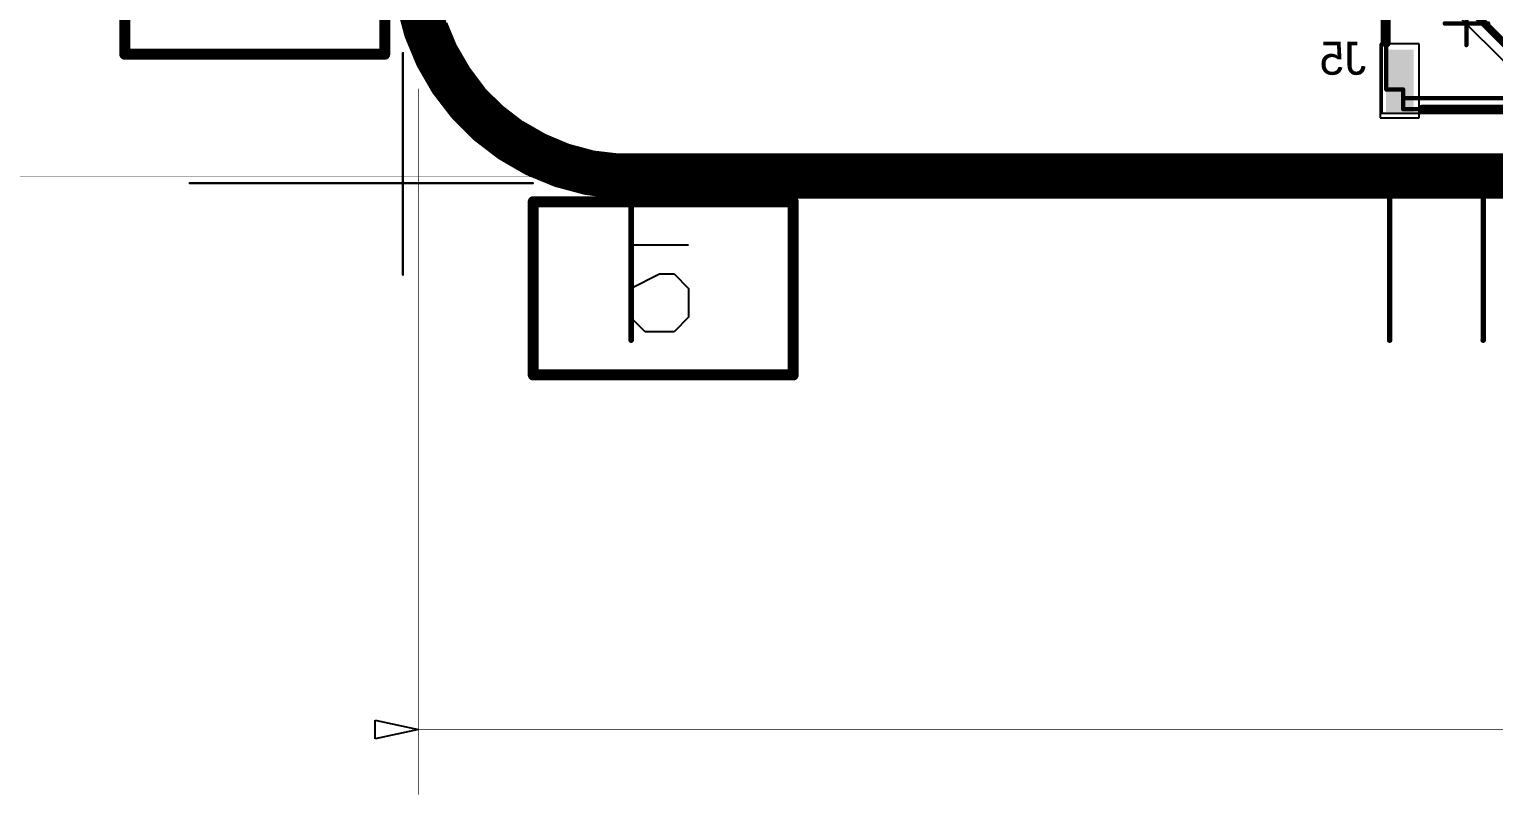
# Model space of a CAD drawing. Header units: millimetres. Extents: x 1.5 to 19.4, y 0 to 11.5.
# Drawn here: x 5.564 to 6.894, y 6.266 to 6.961 of the extents above; entities that cross this region are included whole.
import ezdxf

# ---------------------------------------------------------------- set-up
doc = ezdxf.new("R2010")
doc.units = ezdxf.units.MM
doc.header["$MEASUREMENT"] = 0
for name, color, linetype in [('BottomLayer', 5, 'Continuous'), ('BottomOverlay', 54, 'Continuous'), ('BottomPaste', 16, 'Continuous'), ('BottomSolder', 6, 'Continuous'), ('DrillDrawing', 1, 'Continuous'), ('InternalPlane1', 76, 'Continuous'), ('InternalPlane2', 16, 'Continuous'), ('KeepOutLayer', 6, 'Continuous'), ('Mechanical13', 56, 'Continuous'), ('Mechanical15', 56, 'Continuous'), ('Mechanical2', 216, 'Continuous'), ('Mechanical3', 76, 'Continuous'), ('Mechanical4', 56, 'Continuous'), ('Mechanical5', 56, 'Continuous'), ('TopLayer', 1, 'Continuous')]:
    doc.layers.add(name, color=color, linetype=linetype)

# ---------------------------------------------------------------- blocks, each defined once
blk = doc.blocks.new('MOLX_503480_0400_B_9')
at = {"layer": 'BottomLayer'}
for points in [[(-0.0705, 0.0266), (-0.0508, 0.0266), (-0.0705, 0.0778), (-0.0508, 0.0778)], [(0.0508, 0.0266), (0.0705, 0.0266), (0.0508, 0.0778), (0.0705, 0.0778)], [(-0.0364, -0.0699), (-0.0226, -0.0699), (-0.0364, -0.0344), (-0.0226, -0.0344)], [(-0.0167, -0.0699), (-0.003, -0.0699), (-0.0167, -0.0344), (-0.003, -0.0344)], [(0.003, -0.0699), (0.0167, -0.0699), (0.003, -0.0344), (0.0167, -0.0344)], [(0.0226, -0.0699), (0.0364, -0.0699), (0.0226, -0.0344), (0.0364, -0.0344)]]:
    blk.add_solid(points, dxfattribs=at)
at = {"layer": 'BottomOverlay', "const_width": 0.00787}
for points in [[(0.0401, 0.0778), (-0.0401, 0.0778)], [(-0.0728, 0.018), (-0.0728, -0.064)], [(0.0728, 0.018), (0.0728, -0.064)], [(-0.0512, -0.064), (-0.0728, -0.064)], [(0.0728, -0.064), (0.0512, -0.064)]]:
    blk.add_lwpolyline(points, dxfattribs=at)
at = {"layer": 'BottomOverlay'}
for points, const_width in [([(-0.0421, 0.0778, 1), (-0.0382, 0.0778, 1)], 0.00394), ([(0.0382, 0.0778, 1), (0.0421, 0.0778, 1)], 0.00394), ([(-0.0748, 0.018, 1), (-0.0709, 0.018, 1)], 0.00394), ([(0.0709, 0.018, 1), (0.0748, 0.018, 1)], 0.00394), ([(-0.0748, -0.064, 1), (-0.0709, -0.064, 1)], 0.00394), ([(-0.0748, -0.064, 1), (-0.0709, -0.064, 1)], 0.00394), ([(-0.0531, -0.064, 1), (-0.0492, -0.064, 1)], 0.00394), ([(0.0492, -0.064, 1), (0.0531, -0.064, 1)], 0.00394), ([(0.0709, -0.064, 1), (0.0748, -0.064, 1)], 0.00394), ([(0.0709, -0.064, 1), (0.0748, -0.064, 1)], 0.00394), ([(-0.0246, -0.0876, 1), (-0.0344, -0.0876, 1)], 0.00984), ([(-0.0369, -0.0876, 1), (-0.032, -0.0876, 1)], 0.00492), ([(-0.0271, -0.0876, 1), (-0.0221, -0.0876, 1)], 0.00492)]:
    blk.add_lwpolyline(points, format="xyb", close=True, dxfattribs=dict(at, const_width=const_width))
at = {"layer": 'BottomPaste'}
for points in [[(-0.0705, 0.0266), (-0.0508, 0.0266), (-0.0705, 0.0778), (-0.0508, 0.0778)], [(0.0508, 0.0266), (0.0705, 0.0266), (0.0508, 0.0778), (0.0705, 0.0778)], [(-0.0364, -0.0699), (-0.0226, -0.0699), (-0.0364, -0.0344), (-0.0226, -0.0344)], [(-0.0167, -0.0699), (-0.003, -0.0699), (-0.0167, -0.0344), (-0.003, -0.0344)], [(0.003, -0.0699), (0.0167, -0.0699), (0.003, -0.0344), (0.0167, -0.0344)], [(0.0226, -0.0699), (0.0364, -0.0699), (0.0226, -0.0344), (0.0364, -0.0344)]]:
    blk.add_solid(points, dxfattribs=at)
at = {"layer": 'BottomSolder'}
for points in [[(-0.0732, 0.0238), (-0.048, 0.0238), (-0.0732, 0.0805), (-0.048, 0.0805)], [(0.048, 0.0238), (0.0732, 0.0238), (0.048, 0.0805), (0.0732, 0.0805)], [(-0.0392, -0.0726), (-0.0199, -0.0726), (-0.0392, -0.0317), (-0.0199, -0.0317)], [(-0.0195, -0.0726), (-0.0002, -0.0726), (-0.0195, -0.0317), (-0.0002, -0.0317)], [(0.0002, -0.0726), (0.0195, -0.0726), (0.0002, -0.0317), (0.0195, -0.0317)], [(0.0199, -0.0726), (0.0392, -0.0726), (0.0199, -0.0317), (0.0392, -0.0317)]]:
    blk.add_solid(points, dxfattribs=at)
at = {"layer": 'Mechanical13', "const_width": 0.00394}
for points in [[(-0.0575, 0.0778), (-0.0575, 0.06)], [(0.0575, 0.0778), (-0.0575, 0.0778)], [(0.0567, 0.0679), (-0.0575, 0.0679)], [(0.0575, 0.0778), (0.0575, 0.06)], [(-0.0575, 0.06), (-0.0728, 0.06)], [(-0.0728, 0.06), (-0.0728, -0.064)], [(0.0728, 0.06), (0.0575, 0.06)], [(0.0728, 0.06), (0.0728, -0.064)], [(-0.0413, -0.0439), (-0.0413, -0.064)], [(0.0413, -0.0439), (-0.0413, -0.0439)], [(0.0413, -0.0439), (0.0413, -0.064)], [(-0.0413, -0.064), (-0.0728, -0.064)], [(0.0728, -0.064), (0.0413, -0.064)]]:
    blk.add_lwpolyline(points, dxfattribs=at)
at = {"layer": 'Mechanical13', "const_width": 0.00197}
for points in [[(-0.0585, 0.0778, 1), (-0.0565, 0.0778, 1)], [(-0.0585, 0.0778, 1), (-0.0565, 0.0778, 1)], [(-0.0585, 0.0679, 1), (-0.0565, 0.0679, 1)], [(0.0557, 0.0679, 1), (0.0577, 0.0679, 1)], [(0.0565, 0.0778, 1), (0.0585, 0.0778, 1)], [(0.0565, 0.0778, 1), (0.0585, 0.0778, 1)], [(-0.0738, 0.06, 1), (-0.0718, 0.06, 1)], [(-0.0738, 0.06, 1), (-0.0718, 0.06, 1)], [(-0.0585, 0.06, 1), (-0.0565, 0.06, 1)], [(-0.0585, 0.06, 1), (-0.0565, 0.06, 1)], [(0.0565, 0.06, 1), (0.0585, 0.06, 1)], [(0.0565, 0.06, 1), (0.0585, 0.06, 1)], [(0.0718, 0.06, 1), (0.0738, 0.06, 1)], [(0.0719, 0.06, 1), (0.0738, 0.06, 1)], [(-0.0423, -0.0439, 1), (-0.0404, -0.0439, 1)], [(-0.0423, -0.0439, 1), (-0.0404, -0.0439, 1)], [(0.0403, -0.0439, 1), (0.0423, -0.0439, 1)], [(0.0403, -0.0439, 1), (0.0423, -0.0439, 1)], [(-0.0738, -0.064, 1), (-0.0718, -0.064, 1)], [(-0.0738, -0.064, 1), (-0.0718, -0.064, 1)], [(-0.0423, -0.064, 1), (-0.0404, -0.064, 1)], [(-0.0423, -0.064, 1), (-0.0404, -0.064, 1)], [(0.0403, -0.064, 1), (0.0423, -0.064, 1)], [(0.0403, -0.064, 1), (0.0423, -0.064, 1)], [(0.0719, -0.064, 1), (0.0738, -0.064, 1)], [(0.0718, -0.064, 1), (0.0738, -0.064, 1)]]:
    blk.add_lwpolyline(points, format="xyb", close=True, dxfattribs=at)
at = {"layer": 'Mechanical15'}
for points, const_width in [([(0.0768, 0.0817), (-0.0768, 0.0817)], 0.00197), ([(-0.0768, 0.0817), (-0.0768, -0.0699)], 0.00197), ([(0.0768, 0.0817), (0.0768, -0.0699)], 0.00197), ([(0, 0.0197), (0, -0.0197)], 0.00394), ([(0.0197, 0), (-0.0197, 0)], 0.00394), ([(0.0768, -0.0699), (-0.0768, -0.0699)], 0.00197)]:
    blk.add_lwpolyline(points, dxfattribs=dict(at, const_width=const_width))
for points, const_width in [([(-0.0773, 0.0817, 1), (-0.0763, 0.0817, 1)], 0.000984), ([(-0.0773, 0.0817, 1), (-0.0763, 0.0817, 1)], 0.000984), ([(0.0763, 0.0817, 1), (0.0773, 0.0817, 1)], 0.000984), ([(0.0763, 0.0817, 1), (0.0773, 0.0817, 1)], 0.000984), ([(-0.001, 0.0197, 1), (0.001, 0.0197, 1)], 0.00197), ([(-0.0207, 0, 1), (-0.0187, 0, 1)], 0.00197), ([(0.0187, 0, 1), (0.0207, 0, 1)], 0.00197), ([(-0.001, -0.0197, 1), (0.001, -0.0197, 1)], 0.00197), ([(-0.0773, -0.0699, 1), (-0.0763, -0.0699, 1)], 0.000984), ([(-0.0773, -0.0699, 1), (-0.0763, -0.0699, 1)], 0.000984), ([(0.0763, -0.0699, 1), (0.0773, -0.0699, 1)], 0.000984), ([(0.0763, -0.0699, 1), (0.0773, -0.0699, 1)], 0.000984)]:
    blk.add_lwpolyline(points, format="xyb", close=True, dxfattribs=dict(at, const_width=const_width))

msp = doc.modelspace()

# ---------------------------------------------------------------- linework, layer by layer
at = {"layer": 'BottomLayer'}
for p, q in [((5.9386, 6.9523), (5.9308, 6.9753)), ((5.9494, 6.9304), (5.9386, 6.9523)), ((6.8266, 6.9474), (6.7909, 6.9474)), ((6.7909, 6.9474), (6.7909, 6.8802)), ((6.8266, 6.8802), (6.8266, 6.9474)), ((5.9629, 6.9101), (5.9494, 6.9304)), ((5.979, 6.8918), (5.9629, 6.9101)), ((5.9973, 6.8758), (5.979, 6.8918)), ((6.7909, 6.8802), (6.8266, 6.8802)), ((6.0176, 6.8622), (5.9973, 6.8758)), ((6.0394, 6.8515), (6.0176, 6.8622)), ((6.0625, 6.8436), (6.0394, 6.8515)), ((6.0864, 6.8389), (6.0625, 6.8436)), ((6.1103, 6.8373), (6.0864, 6.8389)), ((6.1107, 6.8374), (6.1103, 6.8373)), ((9.1163, 6.8374), (6.1107, 6.8374))]:
    msp.add_line(p, q, dxfattribs=at)
at = {"layer": 'DrillDrawing'}
for p, q in [((6.1627, 6.7647), (6.1102, 6.7647)), ((6.1102, 6.7647), (6.1102, 6.7254)), ((6.1102, 6.7254), (6.1365, 6.7385)), ((6.1365, 6.7385), (6.1496, 6.7385)), ((6.1496, 6.7385), (6.1627, 6.7254)), ((6.1627, 6.7254), (6.1627, 6.6991)), ((6.1234, 6.686), (6.1102, 6.6991)), ((6.1627, 6.6991), (6.1496, 6.686)), ((6.1496, 6.686), (6.1234, 6.686))]:
    msp.add_line(p, q, dxfattribs=at)
at = {"layer": 'DrillDrawing', "const_width": 0.01}
for points in [[(5.6506, 6.938), (5.6506, 7.0955)], [(5.8868, 6.938), (5.8868, 7.0955)], [(5.6506, 6.938), (5.8868, 6.938)], [(6.0217, 6.6467), (6.0217, 6.8041)], [(6.0217, 6.8041), (6.2579, 6.8041)], [(6.2579, 6.6467), (6.2579, 6.8041)], [(6.0217, 6.6467), (6.2579, 6.6467)]]:
    msp.add_lwpolyline(points, dxfattribs=at)
at = {"layer": 'DrillDrawing', "const_width": 0.005}
for points in [[(5.6481, 6.938, 1), (5.6531, 6.938, 1)], [(5.6481, 6.938, 1), (5.6531, 6.938, 1)], [(5.8843, 6.938, 1), (5.8893, 6.938, 1)], [(5.8843, 6.938, 1), (5.8893, 6.938, 1)], [(6.0192, 6.8041, 1), (6.0242, 6.8041, 1)], [(6.0192, 6.8041, 1), (6.0242, 6.8041, 1)], [(6.2554, 6.8041, 1), (6.2604, 6.8041, 1)], [(6.2554, 6.8041, 1), (6.2604, 6.8041, 1)], [(6.0192, 6.6467, 1), (6.0242, 6.6467, 1)], [(6.0192, 6.6467, 1), (6.0242, 6.6467, 1)], [(6.2554, 6.6467, 1), (6.2604, 6.6467, 1)], [(6.2554, 6.6467, 1), (6.2604, 6.6467, 1)]]:
    msp.add_lwpolyline(points, format="xyb", close=True, dxfattribs=at)
at = {"layer": 'InternalPlane1'}
for p, q in [((5.9518, 6.9452), (5.943, 6.9666)), ((5.9634, 6.9251), (5.9518, 6.9452)), ((5.9775, 6.9067), (5.9634, 6.9251)), ((5.9939, 6.8904), (5.9775, 6.9067)), ((6.0123, 6.8762), (5.9939, 6.8904)), ((6.0323, 6.8647), (6.0123, 6.8762)), ((6.0537, 6.8558), (6.0323, 6.8647)), ((6.0761, 6.8498), (6.0537, 6.8558)), ((6.0991, 6.8468), (6.0761, 6.8498)), ((6.1107, 6.8468), (6.0991, 6.8468)), ((9.1163, 6.8468), (6.1107, 6.8468))]:
    msp.add_line(p, q, dxfattribs=at)
at = {"layer": 'InternalPlane1', "const_width": 0.04}
for points in [[(5.9172, 6.985), (5.9239, 6.9601)], [(5.9239, 6.9601), (5.9338, 6.9363)], [(5.9338, 6.9363), (5.9467, 6.9139)], [(5.9467, 6.9139), (5.9624, 6.8935)], [(5.9624, 6.8935), (5.9806, 6.8752)], [(5.9806, 6.8752), (6.0011, 6.8595)], [(6.0011, 6.8595), (6.0234, 6.8466)], [(6.0234, 6.8466), (6.0473, 6.8367)], [(6.0473, 6.8367), (6.0722, 6.83)], [(6.0722, 6.83), (6.0978, 6.8267)], [(6.0978, 6.8267), (6.1107, 6.8267)], [(6.1107, 6.8267), (9.1163, 6.8267)]]:
    msp.add_lwpolyline(points, dxfattribs=at)
at = {"layer": 'InternalPlane1', "const_width": 0.02}
for points in [[(5.9139, 6.9601, 1), (5.9339, 6.9601, 1)], [(5.9139, 6.9601, 1), (5.9339, 6.9601, 1)], [(5.9238, 6.9363, 1), (5.9438, 6.9363, 1)], [(5.9238, 6.9363, 1), (5.9438, 6.9363, 1)], [(5.9367, 6.9139, 1), (5.9567, 6.9139, 1)], [(5.9367, 6.9139, 1), (5.9567, 6.9139, 1)], [(5.9524, 6.8935, 1), (5.9724, 6.8935, 1)], [(5.9524, 6.8935, 1), (5.9724, 6.8935, 1)], [(5.9706, 6.8752, 1), (5.9906, 6.8752, 1)], [(5.9706, 6.8752, 1), (5.9906, 6.8752, 1)], [(5.9911, 6.8595, 1), (6.0111, 6.8595, 1)], [(5.9911, 6.8595, 1), (6.0111, 6.8595, 1)], [(6.0134, 6.8466, 1), (6.0334, 6.8466, 1)], [(6.0134, 6.8466, 1), (6.0334, 6.8466, 1)], [(6.0373, 6.8367, 1), (6.0573, 6.8367, 1)], [(6.0373, 6.8367, 1), (6.0573, 6.8367, 1)], [(6.0622, 6.83, 1), (6.0822, 6.83, 1)], [(6.0622, 6.83, 1), (6.0822, 6.83, 1)], [(6.0878, 6.8267, 1), (6.1078, 6.8267, 1)], [(6.0878, 6.8267, 1), (6.1078, 6.8267, 1)], [(6.1007, 6.8267, 1), (6.1207, 6.8267, 1)], [(6.1007, 6.8267, 1), (6.1207, 6.8267, 1)]]:
    msp.add_lwpolyline(points, format="xyb", close=True, dxfattribs=at)
at = {"layer": 'InternalPlane2'}
for p, q in [((5.9518, 6.9452), (5.943, 6.9666)), ((5.9634, 6.9251), (5.9518, 6.9452)), ((5.9775, 6.9067), (5.9634, 6.9251)), ((5.9939, 6.8904), (5.9775, 6.9067)), ((6.0123, 6.8762), (5.9939, 6.8904)), ((6.0323, 6.8647), (6.0123, 6.8762)), ((6.0537, 6.8558), (6.0323, 6.8647)), ((6.0761, 6.8498), (6.0537, 6.8558)), ((6.0991, 6.8468), (6.0761, 6.8498)), ((6.1107, 6.8468), (6.0991, 6.8468)), ((9.1163, 6.8468), (6.1107, 6.8468))]:
    msp.add_line(p, q, dxfattribs=at)
at = {"layer": 'InternalPlane2', "const_width": 0.04}
for points in [[(5.9172, 6.985), (5.9239, 6.9601)], [(5.9239, 6.9601), (5.9338, 6.9363)], [(5.9338, 6.9363), (5.9467, 6.9139)], [(5.9467, 6.9139), (5.9624, 6.8935)], [(5.9624, 6.8935), (5.9806, 6.8752)], [(5.9806, 6.8752), (6.0011, 6.8595)], [(6.0011, 6.8595), (6.0234, 6.8466)], [(6.0234, 6.8466), (6.0473, 6.8367)], [(6.0473, 6.8367), (6.0722, 6.83)], [(6.0722, 6.83), (6.0978, 6.8267)], [(6.0978, 6.8267), (6.1107, 6.8267)], [(6.1107, 6.8267), (9.1163, 6.8267)]]:
    msp.add_lwpolyline(points, dxfattribs=at)
at = {"layer": 'InternalPlane2', "const_width": 0.02}
for points in [[(5.9139, 6.9601, 1), (5.9339, 6.9601, 1)], [(5.9139, 6.9601, 1), (5.9339, 6.9601, 1)], [(5.9238, 6.9363, 1), (5.9438, 6.9363, 1)], [(5.9238, 6.9363, 1), (5.9438, 6.9363, 1)], [(5.9367, 6.9139, 1), (5.9567, 6.9139, 1)], [(5.9367, 6.9139, 1), (5.9567, 6.9139, 1)], [(5.9524, 6.8935, 1), (5.9724, 6.8935, 1)], [(5.9524, 6.8935, 1), (5.9724, 6.8935, 1)], [(5.9706, 6.8752, 1), (5.9906, 6.8752, 1)], [(5.9706, 6.8752, 1), (5.9906, 6.8752, 1)], [(5.9911, 6.8595, 1), (6.0111, 6.8595, 1)], [(5.9911, 6.8595, 1), (6.0111, 6.8595, 1)], [(6.0134, 6.8466, 1), (6.0334, 6.8466, 1)], [(6.0134, 6.8466, 1), (6.0334, 6.8466, 1)], [(6.0373, 6.8367, 1), (6.0573, 6.8367, 1)], [(6.0373, 6.8367, 1), (6.0573, 6.8367, 1)], [(6.0622, 6.83, 1), (6.0822, 6.83, 1)], [(6.0622, 6.83, 1), (6.0822, 6.83, 1)], [(6.0878, 6.8267, 1), (6.1078, 6.8267, 1)], [(6.0878, 6.8267, 1), (6.1078, 6.8267, 1)], [(6.1007, 6.8267, 1), (6.1207, 6.8267, 1)], [(6.1007, 6.8267, 1), (6.1207, 6.8267, 1)]]:
    msp.add_lwpolyline(points, format="xyb", close=True, dxfattribs=at)
at = {"layer": 'KeepOutLayer', "const_width": 0.005}
msp.add_lwpolyline([(6.1107, 6.8267, -0.57735), (5.9402, 7.122)], format="xyb", dxfattribs=at)
msp.add_lwpolyline([(6.1107, 6.8267), (9.1163, 6.8267)], dxfattribs=at)
at = {"layer": 'KeepOutLayer', "const_width": 0.0025}
msp.add_lwpolyline([(6.1094, 6.8267, 1), (6.1119, 6.8267, 1)], format="xyb", close=True, dxfattribs=at)
msp.add_lwpolyline([(6.1094, 6.8267, 1), (6.1119, 6.8267, 1)], format="xyb", close=True, dxfattribs=at)
at = {"layer": 'Mechanical2', "const_width": 0.00197}
for points in [[(5.9033, 6.9391), (5.9033, 6.7377)], [(5.7096, 6.8209), (6.0214, 6.8209)]]:
    msp.add_lwpolyline(points, dxfattribs=at)
at = {"layer": 'Mechanical2', "const_width": 0.000984}
for points in [[(5.9028, 6.9391, 1), (5.9038, 6.9391, 1)], [(5.7091, 6.8209, 1), (5.7101, 6.8209, 1)], [(6.0209, 6.8209, 1), (6.0219, 6.8209, 1)], [(5.9028, 6.7377, 1), (5.9038, 6.7377, 1)]]:
    msp.add_lwpolyline(points, format="xyb", close=True, dxfattribs=at)
at = {"layer": 'Mechanical3', "const_width": 0.005}
for points in [[(6.1107, 6.6783), (6.1107, 6.8267)], [(6.7997, 6.6783), (6.7997, 6.8267)], [(6.8847, 6.6783), (6.8847, 6.8267)]]:
    msp.add_lwpolyline(points, dxfattribs=at)
at = {"layer": 'Mechanical3', "const_width": 0.0025}
for points in [[(6.1094, 6.8267, 1), (6.1119, 6.8267, 1)], [(6.7984, 6.8267, 1), (6.8009, 6.8267, 1)], [(6.8834, 6.8267, 1), (6.8859, 6.8267, 1)], [(6.1094, 6.6783, 1), (6.1119, 6.6783, 1)], [(6.7984, 6.6783, 1), (6.8009, 6.6783, 1)], [(6.8834, 6.6783, 1), (6.8859, 6.6783, 1)]]:
    msp.add_lwpolyline(points, format="xyb", close=True, dxfattribs=at)
at = {"layer": 'Mechanical4', "const_width": 0.005}
msp.add_lwpolyline([(6.1107, 6.8267, -0.57735), (5.9402, 7.122)], format="xyb", dxfattribs=at)
msp.add_lwpolyline([(6.1107, 6.8267), (9.1163, 6.8267)], dxfattribs=at)
at = {"layer": 'Mechanical4', "const_width": 0.0025}
msp.add_lwpolyline([(6.1094, 6.8267, 1), (6.1119, 6.8267, 1)], format="xyb", close=True, dxfattribs=at)
msp.add_lwpolyline([(6.1094, 6.8267, 1), (6.1119, 6.8267, 1)], format="xyb", close=True, dxfattribs=at)
at = {"layer": 'Mechanical5'}
for p, q in [((5.8782, 6.3333), (5.9176, 6.3248)), ((5.8782, 6.3164), (5.8782, 6.3333)), ((5.9176, 6.3248), (5.8782, 6.3164))]:
    msp.add_line(p, q, dxfattribs=at)
at = {"layer": 'Mechanical5', "const_width": 0.0005}
for points in [[(5.9176, 6.2658), (5.9176, 6.9065)], [(5.0756, 6.8267), (6.0713, 6.8267)], [(5.9176, 6.3248), (7.614, 6.3248)]]:
    msp.add_lwpolyline(points, dxfattribs=at)
at = {"layer": 'Mechanical5', "const_width": 0.00025}
for points in [[(5.9175, 6.9065, 1), (5.9177, 6.9065, 1)], [(6.0712, 6.8267, 1), (6.0714, 6.8267, 1)], [(5.9175, 6.3248, 1), (5.9177, 6.3248, 1)], [(5.9175, 6.2658, 1), (5.9177, 6.2658, 1)]]:
    msp.add_lwpolyline(points, format="xyb", close=True, dxfattribs=at)
at = {"layer": 'TopLayer'}
for p, q in [((6.7814, 7.0536), (6.9643, 6.8707)), ((5.9386, 6.9523), (5.9308, 6.9753)), ((5.9494, 6.9304), (5.9386, 6.9523)), ((5.9629, 6.9101), (5.9494, 6.9304)), ((5.979, 6.8918), (5.9629, 6.9101)), ((5.9973, 6.8758), (5.979, 6.8918)), ((6.0176, 6.8622), (5.9973, 6.8758)), ((6.0394, 6.8515), (6.0176, 6.8622)), ((6.0625, 6.8436), (6.0394, 6.8515)), ((6.0864, 6.8389), (6.0625, 6.8436)), ((6.1103, 6.8373), (6.0864, 6.8389)), ((6.1107, 6.8374), (6.1103, 6.8373)), ((9.1163, 6.8374), (6.1107, 6.8374))]:
    msp.add_line(p, q, dxfattribs=at)
at = {"layer": 'TopLayer', "const_width": 0.007}
msp.add_lwpolyline([(6.7897, 7.0619), (6.9726, 6.879)], dxfattribs=at)

# ---------------------------------------------------------------- block references
at = {"rotation": 180}
msp.add_blockref('MOLX_503480_0400_B_9', (6.8694, 6.966), dxfattribs=at)

# ---------------------------------------------------------------- texts
at = {"layer": 'BottomOverlay', "text_generation_flag": 2}
msp.add_text('J5', height=0.03, dxfattribs=at).set_placement((6.7784, 6.9194))

doc.saveas('drawing.dxf')
